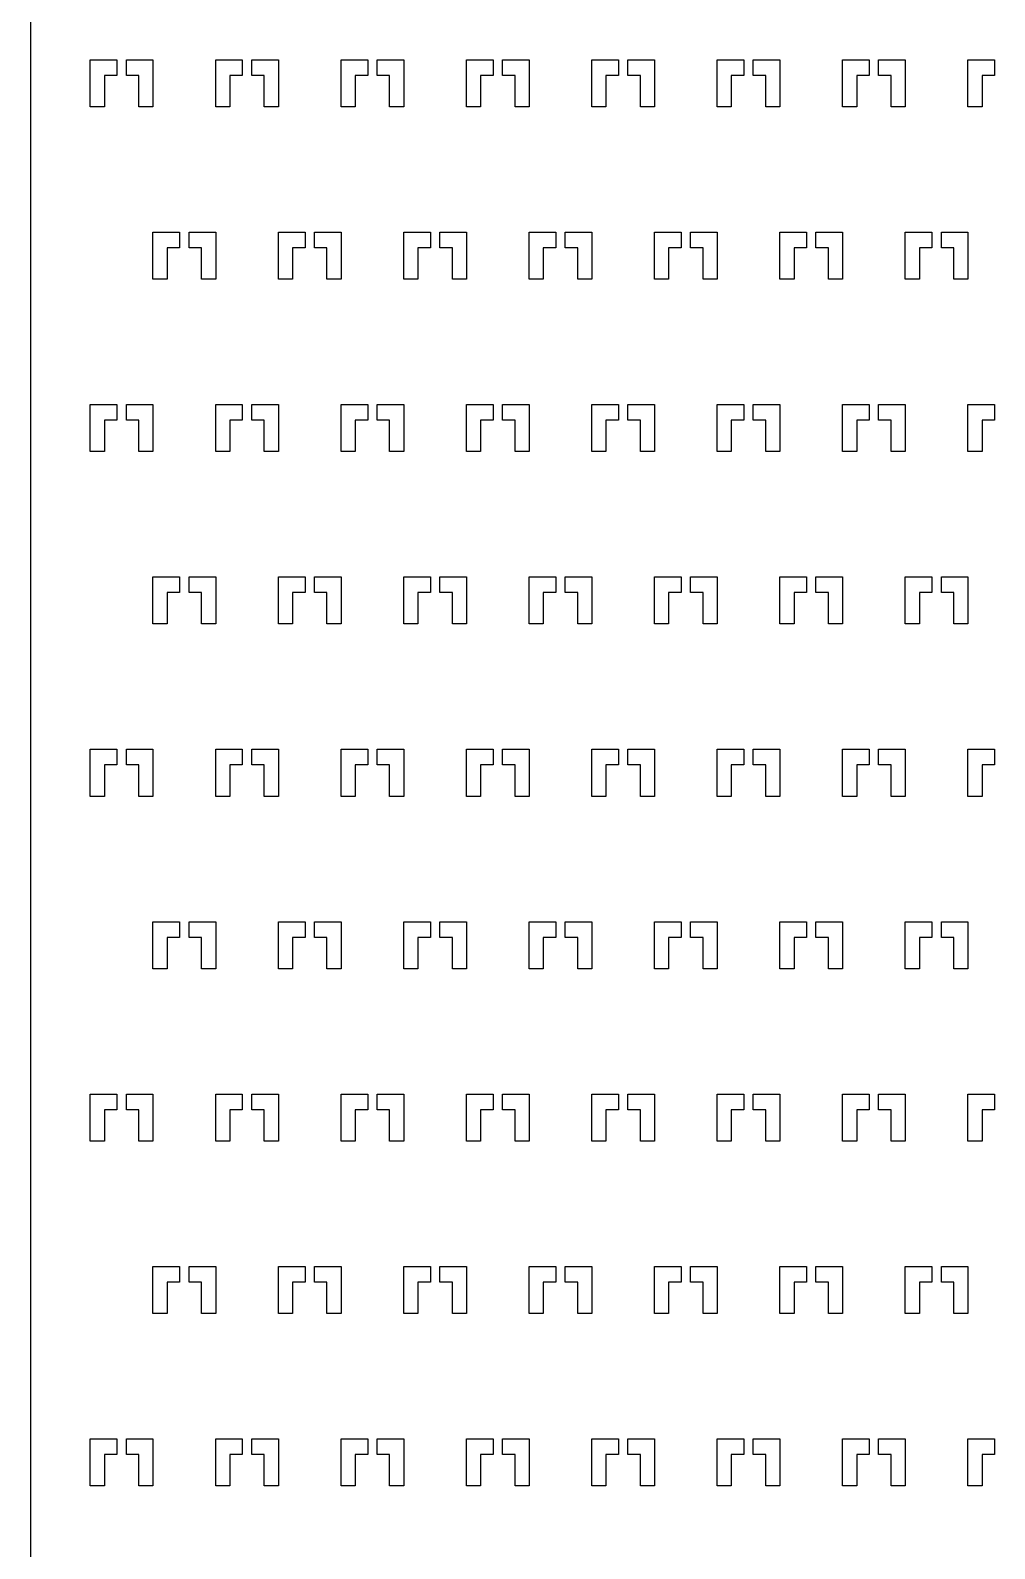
# Model space of a CAD drawing. Header units: millimetres. Extents: x 2102 to 86502, y 1818 to 64568.
# Drawn here: x 69424.1 to 69731.7, y 22433.3 to 22917.7 of the extents above; entities that cross this region are included whole.
import ezdxf

# ---------------------------------------------------------------- set-up
doc = ezdxf.new("R2010")
doc.units = ezdxf.units.MM
doc.layers.add('Layer-2', color=3, linetype='Continuous')

msp = doc.modelspace()

# ---------------------------------------------------------------- linework, layer by layer
at = {"layer": 'Layer-2'}
for p, q in [((69424.08, 26216.47), (69424.08, 19586.48)), ((69443.2, 22893.31), (69443.2, 22908.31)), ((69443.2, 22908.31), (69451.7, 22908.31)), ((69451.7, 22908.31), (69451.7, 22903.31)), ((69454.7, 22903.31), (69454.7, 22908.31)), ((69454.7, 22908.31), (69463.2, 22908.31)), ((69463.2, 22908.31), (69463.2, 22893.31)), ((69483.2, 22893.31), (69483.2, 22908.31)), ((69483.2, 22908.31), (69491.7, 22908.31)), ((69491.7, 22908.31), (69491.7, 22903.31)), ((69494.7, 22903.31), (69494.7, 22908.31)), ((69494.7, 22908.31), (69503.2, 22908.31)), ((69503.2, 22908.31), (69503.2, 22893.31)), ((69523.2, 22893.31), (69523.2, 22908.31)), ((69523.2, 22908.31), (69531.7, 22908.31)), ((69531.7, 22908.31), (69531.7, 22903.31)), ((69534.7, 22903.31), (69534.7, 22908.31)), ((69534.7, 22908.31), (69543.2, 22908.31)), ((69543.2, 22908.31), (69543.2, 22893.31)), ((69563.2, 22893.31), (69563.2, 22908.31)), ((69563.2, 22908.31), (69571.7, 22908.31)), ((69571.7, 22908.31), (69571.7, 22903.31)), ((69574.7, 22903.31), (69574.7, 22908.31)), ((69574.7, 22908.31), (69583.2, 22908.31)), ((69583.2, 22908.31), (69583.2, 22893.31)), ((69603.2, 22893.31), (69603.2, 22908.31)), ((69603.2, 22908.31), (69611.7, 22908.31)), ((69611.7, 22908.31), (69611.7, 22903.31)), ((69614.7, 22903.31), (69614.7, 22908.31)), ((69614.7, 22908.31), (69623.2, 22908.31)), ((69623.2, 22908.31), (69623.2, 22893.31)), ((69643.2, 22893.31), (69643.2, 22908.31)), ((69643.2, 22908.31), (69651.7, 22908.31)), ((69651.7, 22908.31), (69651.7, 22903.31)), ((69654.7, 22903.31), (69654.7, 22908.31)), ((69654.7, 22908.31), (69663.2, 22908.31)), ((69663.2, 22908.31), (69663.2, 22893.31)), ((69683.2, 22893.31), (69683.2, 22908.31)), ((69683.2, 22908.31), (69691.7, 22908.31)), ((69691.7, 22908.31), (69691.7, 22903.31)), ((69694.7, 22903.31), (69694.7, 22908.31)), ((69694.7, 22908.31), (69703.2, 22908.31)), ((69703.2, 22908.31), (69703.2, 22893.31)), ((69723.2, 22893.31), (69723.2, 22908.31)), ((69723.2, 22908.31), (69731.7, 22908.31)), ((69731.7, 22908.31), (69731.7, 22903.31)), ((69451.7, 22903.31), (69447.7, 22903.31)), ((69447.7, 22903.31), (69447.7, 22893.31)), ((69458.7, 22903.31), (69454.7, 22903.31)), ((69458.7, 22893.31), (69458.7, 22903.31)), ((69491.7, 22903.31), (69487.7, 22903.31)), ((69487.7, 22903.31), (69487.7, 22893.31)), ((69498.7, 22903.31), (69494.7, 22903.31)), ((69498.7, 22893.31), (69498.7, 22903.31)), ((69531.7, 22903.31), (69527.7, 22903.31)), ((69527.7, 22903.31), (69527.7, 22893.31)), ((69538.7, 22903.31), (69534.7, 22903.31)), ((69538.7, 22893.31), (69538.7, 22903.31)), ((69571.7, 22903.31), (69567.7, 22903.31)), ((69567.7, 22903.31), (69567.7, 22893.31)), ((69578.7, 22903.31), (69574.7, 22903.31)), ((69578.7, 22893.31), (69578.7, 22903.31)), ((69611.7, 22903.31), (69607.7, 22903.31)), ((69607.7, 22903.31), (69607.7, 22893.31)), ((69618.7, 22903.31), (69614.7, 22903.31)), ((69618.7, 22893.31), (69618.7, 22903.31)), ((69651.7, 22903.31), (69647.7, 22903.31)), ((69647.7, 22903.31), (69647.7, 22893.31)), ((69658.7, 22903.31), (69654.7, 22903.31)), ((69658.7, 22893.31), (69658.7, 22903.31)), ((69691.7, 22903.31), (69687.7, 22903.31)), ((69687.7, 22903.31), (69687.7, 22893.31)), ((69698.7, 22903.31), (69694.7, 22903.31)), ((69698.7, 22893.31), (69698.7, 22903.31)), ((69731.7, 22903.31), (69727.7, 22903.31)), ((69727.7, 22903.31), (69727.7, 22893.31)), ((69447.7, 22893.31), (69443.2, 22893.31)), ((69463.2, 22893.31), (69458.7, 22893.31)), ((69487.7, 22893.31), (69483.2, 22893.31)), ((69503.2, 22893.31), (69498.7, 22893.31)), ((69527.7, 22893.31), (69523.2, 22893.31)), ((69543.2, 22893.31), (69538.7, 22893.31)), ((69567.7, 22893.31), (69563.2, 22893.31)), ((69583.2, 22893.31), (69578.7, 22893.31)), ((69607.7, 22893.31), (69603.2, 22893.31)), ((69623.2, 22893.31), (69618.7, 22893.31)), ((69647.7, 22893.31), (69643.2, 22893.31)), ((69663.2, 22893.31), (69658.7, 22893.31)), ((69687.7, 22893.31), (69683.2, 22893.31)), ((69703.2, 22893.31), (69698.7, 22893.31)), ((69727.7, 22893.31), (69723.2, 22893.31)), ((69463.2, 22838.31), (69463.2, 22853.31)), ((69463.2, 22853.31), (69471.7, 22853.31)), ((69471.7, 22853.31), (69471.7, 22848.31)), ((69474.7, 22848.31), (69474.7, 22853.31)), ((69474.7, 22853.31), (69483.2, 22853.31)), ((69483.2, 22853.31), (69483.2, 22838.31)), ((69503.2, 22838.31), (69503.2, 22853.31)), ((69503.2, 22853.31), (69511.7, 22853.31)), ((69511.7, 22853.31), (69511.7, 22848.31)), ((69514.7, 22848.31), (69514.7, 22853.31)), ((69514.7, 22853.31), (69523.2, 22853.31)), ((69523.2, 22853.31), (69523.2, 22838.31)), ((69543.2, 22838.31), (69543.2, 22853.31)), ((69543.2, 22853.31), (69551.7, 22853.31)), ((69551.7, 22853.31), (69551.7, 22848.31)), ((69554.7, 22848.31), (69554.7, 22853.31)), ((69554.7, 22853.31), (69563.2, 22853.31)), ((69563.2, 22853.31), (69563.2, 22838.31)), ((69583.2, 22838.31), (69583.2, 22853.31)), ((69583.2, 22853.31), (69591.7, 22853.31)), ((69591.7, 22853.31), (69591.7, 22848.31)), ((69594.7, 22848.31), (69594.7, 22853.31)), ((69594.7, 22853.31), (69603.2, 22853.31)), ((69603.2, 22853.31), (69603.2, 22838.31)), ((69623.2, 22838.31), (69623.2, 22853.31)), ((69623.2, 22853.31), (69631.7, 22853.31)), ((69631.7, 22853.31), (69631.7, 22848.31)), ((69634.7, 22848.31), (69634.7, 22853.31)), ((69634.7, 22853.31), (69643.2, 22853.31)), ((69643.2, 22853.31), (69643.2, 22838.31)), ((69663.2, 22838.31), (69663.2, 22853.31)), ((69663.2, 22853.31), (69671.7, 22853.31)), ((69671.7, 22853.31), (69671.7, 22848.31)), ((69674.7, 22848.31), (69674.7, 22853.31)), ((69674.7, 22853.31), (69683.2, 22853.31)), ((69683.2, 22853.31), (69683.2, 22838.31)), ((69703.2, 22838.31), (69703.2, 22853.31)), ((69703.2, 22853.31), (69711.7, 22853.31)), ((69711.7, 22853.31), (69711.7, 22848.31)), ((69714.7, 22848.31), (69714.7, 22853.31)), ((69714.7, 22853.31), (69723.2, 22853.31)), ((69723.2, 22853.31), (69723.2, 22838.31)), ((69471.7, 22848.31), (69467.7, 22848.31)), ((69467.7, 22848.31), (69467.7, 22838.31)), ((69478.7, 22848.31), (69474.7, 22848.31)), ((69478.7, 22838.31), (69478.7, 22848.31)), ((69511.7, 22848.31), (69507.7, 22848.31)), ((69507.7, 22848.31), (69507.7, 22838.31)), ((69518.7, 22848.31), (69514.7, 22848.31)), ((69518.7, 22838.31), (69518.7, 22848.31)), ((69551.7, 22848.31), (69547.7, 22848.31)), ((69547.7, 22848.31), (69547.7, 22838.31)), ((69558.7, 22848.31), (69554.7, 22848.31)), ((69558.7, 22838.31), (69558.7, 22848.31)), ((69591.7, 22848.31), (69587.7, 22848.31)), ((69587.7, 22848.31), (69587.7, 22838.31)), ((69598.7, 22848.31), (69594.7, 22848.31)), ((69598.7, 22838.31), (69598.7, 22848.31)), ((69631.7, 22848.31), (69627.7, 22848.31)), ((69627.7, 22848.31), (69627.7, 22838.31)), ((69638.7, 22848.31), (69634.7, 22848.31)), ((69638.7, 22838.31), (69638.7, 22848.31)), ((69671.7, 22848.31), (69667.7, 22848.31)), ((69667.7, 22848.31), (69667.7, 22838.31)), ((69678.7, 22848.31), (69674.7, 22848.31)), ((69678.7, 22838.31), (69678.7, 22848.31)), ((69711.7, 22848.31), (69707.7, 22848.31)), ((69707.7, 22848.31), (69707.7, 22838.31)), ((69718.7, 22848.31), (69714.7, 22848.31)), ((69718.7, 22838.31), (69718.7, 22848.31)), ((69467.7, 22838.31), (69463.2, 22838.31)), ((69483.2, 22838.31), (69478.7, 22838.31)), ((69507.7, 22838.31), (69503.2, 22838.31)), ((69523.2, 22838.31), (69518.7, 22838.31)), ((69547.7, 22838.31), (69543.2, 22838.31)), ((69563.2, 22838.31), (69558.7, 22838.31)), ((69587.7, 22838.31), (69583.2, 22838.31)), ((69603.2, 22838.31), (69598.7, 22838.31)), ((69627.7, 22838.31), (69623.2, 22838.31)), ((69643.2, 22838.31), (69638.7, 22838.31)), ((69667.7, 22838.31), (69663.2, 22838.31)), ((69683.2, 22838.31), (69678.7, 22838.31)), ((69707.7, 22838.31), (69703.2, 22838.31)), ((69723.2, 22838.31), (69718.7, 22838.31)), ((69443.2, 22783.31), (69443.2, 22798.31)), ((69443.2, 22798.31), (69451.7, 22798.31)), ((69451.7, 22798.31), (69451.7, 22793.31)), ((69454.7, 22793.31), (69454.7, 22798.31)), ((69454.7, 22798.31), (69463.2, 22798.31)), ((69463.2, 22798.31), (69463.2, 22783.31)), ((69483.2, 22783.31), (69483.2, 22798.31)), ((69483.2, 22798.31), (69491.7, 22798.31)), ((69491.7, 22798.31), (69491.7, 22793.31)), ((69494.7, 22793.31), (69494.7, 22798.31)), ((69494.7, 22798.31), (69503.2, 22798.31)), ((69503.2, 22798.31), (69503.2, 22783.31)), ((69523.2, 22783.31), (69523.2, 22798.31)), ((69523.2, 22798.31), (69531.7, 22798.31)), ((69531.7, 22798.31), (69531.7, 22793.31)), ((69534.7, 22793.31), (69534.7, 22798.31)), ((69534.7, 22798.31), (69543.2, 22798.31)), ((69543.2, 22798.31), (69543.2, 22783.31)), ((69563.2, 22783.31), (69563.2, 22798.31)), ((69563.2, 22798.31), (69571.7, 22798.31)), ((69571.7, 22798.31), (69571.7, 22793.31)), ((69574.7, 22793.31), (69574.7, 22798.31)), ((69574.7, 22798.31), (69583.2, 22798.31)), ((69583.2, 22798.31), (69583.2, 22783.31)), ((69603.2, 22783.31), (69603.2, 22798.31)), ((69603.2, 22798.31), (69611.7, 22798.31)), ((69611.7, 22798.31), (69611.7, 22793.31)), ((69614.7, 22793.31), (69614.7, 22798.31)), ((69614.7, 22798.31), (69623.2, 22798.31)), ((69623.2, 22798.31), (69623.2, 22783.31)), ((69643.2, 22783.31), (69643.2, 22798.31)), ((69643.2, 22798.31), (69651.7, 22798.31)), ((69651.7, 22798.31), (69651.7, 22793.31)), ((69654.7, 22793.31), (69654.7, 22798.31)), ((69654.7, 22798.31), (69663.2, 22798.31)), ((69663.2, 22798.31), (69663.2, 22783.31)), ((69683.2, 22783.31), (69683.2, 22798.31)), ((69683.2, 22798.31), (69691.7, 22798.31)), ((69691.7, 22798.31), (69691.7, 22793.31)), ((69694.7, 22793.31), (69694.7, 22798.31)), ((69694.7, 22798.31), (69703.2, 22798.31)), ((69703.2, 22798.31), (69703.2, 22783.31)), ((69723.2, 22783.31), (69723.2, 22798.31)), ((69723.2, 22798.31), (69731.7, 22798.31)), ((69731.7, 22798.31), (69731.7, 22793.31)), ((69451.7, 22793.31), (69447.7, 22793.31)), ((69447.7, 22793.31), (69447.7, 22783.31)), ((69458.7, 22793.31), (69454.7, 22793.31)), ((69458.7, 22783.31), (69458.7, 22793.31)), ((69491.7, 22793.31), (69487.7, 22793.31)), ((69487.7, 22793.31), (69487.7, 22783.31)), ((69498.7, 22793.31), (69494.7, 22793.31)), ((69498.7, 22783.31), (69498.7, 22793.31)), ((69531.7, 22793.31), (69527.7, 22793.31)), ((69527.7, 22793.31), (69527.7, 22783.31)), ((69538.7, 22793.31), (69534.7, 22793.31)), ((69538.7, 22783.31), (69538.7, 22793.31)), ((69571.7, 22793.31), (69567.7, 22793.31)), ((69567.7, 22793.31), (69567.7, 22783.31)), ((69578.7, 22793.31), (69574.7, 22793.31)), ((69578.7, 22783.31), (69578.7, 22793.31)), ((69611.7, 22793.31), (69607.7, 22793.31)), ((69607.7, 22793.31), (69607.7, 22783.31)), ((69618.7, 22793.31), (69614.7, 22793.31)), ((69618.7, 22783.31), (69618.7, 22793.31)), ((69651.7, 22793.31), (69647.7, 22793.31)), ((69647.7, 22793.31), (69647.7, 22783.31)), ((69658.7, 22793.31), (69654.7, 22793.31)), ((69658.7, 22783.31), (69658.7, 22793.31)), ((69691.7, 22793.31), (69687.7, 22793.31)), ((69687.7, 22793.31), (69687.7, 22783.31)), ((69698.7, 22793.31), (69694.7, 22793.31)), ((69698.7, 22783.31), (69698.7, 22793.31)), ((69731.7, 22793.31), (69727.7, 22793.31)), ((69727.7, 22793.31), (69727.7, 22783.31)), ((69447.7, 22783.31), (69443.2, 22783.31)), ((69463.2, 22783.31), (69458.7, 22783.31)), ((69487.7, 22783.31), (69483.2, 22783.31)), ((69503.2, 22783.31), (69498.7, 22783.31)), ((69527.7, 22783.31), (69523.2, 22783.31)), ((69543.2, 22783.31), (69538.7, 22783.31)), ((69567.7, 22783.31), (69563.2, 22783.31)), ((69583.2, 22783.31), (69578.7, 22783.31)), ((69607.7, 22783.31), (69603.2, 22783.31)), ((69623.2, 22783.31), (69618.7, 22783.31)), ((69647.7, 22783.31), (69643.2, 22783.31)), ((69663.2, 22783.31), (69658.7, 22783.31)), ((69687.7, 22783.31), (69683.2, 22783.31)), ((69703.2, 22783.31), (69698.7, 22783.31)), ((69727.7, 22783.31), (69723.2, 22783.31)), ((69463.2, 22728.31), (69463.2, 22743.31)), ((69463.2, 22743.31), (69471.7, 22743.31)), ((69471.7, 22743.31), (69471.7, 22738.31)), ((69474.7, 22738.31), (69474.7, 22743.31)), ((69474.7, 22743.31), (69483.2, 22743.31)), ((69483.2, 22743.31), (69483.2, 22728.31)), ((69503.2, 22728.31), (69503.2, 22743.31)), ((69503.2, 22743.31), (69511.7, 22743.31)), ((69511.7, 22743.31), (69511.7, 22738.31)), ((69514.7, 22738.31), (69514.7, 22743.31)), ((69514.7, 22743.31), (69523.2, 22743.31)), ((69523.2, 22743.31), (69523.2, 22728.31)), ((69543.2, 22728.31), (69543.2, 22743.31)), ((69543.2, 22743.31), (69551.7, 22743.31)), ((69551.7, 22743.31), (69551.7, 22738.31)), ((69554.7, 22738.31), (69554.7, 22743.31)), ((69554.7, 22743.31), (69563.2, 22743.31)), ((69563.2, 22743.31), (69563.2, 22728.31)), ((69583.2, 22728.31), (69583.2, 22743.31)), ((69583.2, 22743.31), (69591.7, 22743.31)), ((69591.7, 22743.31), (69591.7, 22738.31)), ((69594.7, 22738.31), (69594.7, 22743.31)), ((69594.7, 22743.31), (69603.2, 22743.31)), ((69603.2, 22743.31), (69603.2, 22728.31)), ((69623.2, 22728.31), (69623.2, 22743.31)), ((69623.2, 22743.31), (69631.7, 22743.31)), ((69631.7, 22743.31), (69631.7, 22738.31)), ((69634.7, 22738.31), (69634.7, 22743.31)), ((69634.7, 22743.31), (69643.2, 22743.31)), ((69643.2, 22743.31), (69643.2, 22728.31)), ((69663.2, 22728.31), (69663.2, 22743.31)), ((69663.2, 22743.31), (69671.7, 22743.31)), ((69671.7, 22743.31), (69671.7, 22738.31)), ((69674.7, 22738.31), (69674.7, 22743.31)), ((69674.7, 22743.31), (69683.2, 22743.31)), ((69683.2, 22743.31), (69683.2, 22728.31)), ((69703.2, 22728.31), (69703.2, 22743.31)), ((69703.2, 22743.31), (69711.7, 22743.31)), ((69711.7, 22743.31), (69711.7, 22738.31)), ((69714.7, 22738.31), (69714.7, 22743.31)), ((69714.7, 22743.31), (69723.2, 22743.31)), ((69723.2, 22743.31), (69723.2, 22728.31)), ((69471.7, 22738.31), (69467.7, 22738.31)), ((69467.7, 22738.31), (69467.7, 22728.31)), ((69478.7, 22738.31), (69474.7, 22738.31)), ((69478.7, 22728.31), (69478.7, 22738.31)), ((69511.7, 22738.31), (69507.7, 22738.31)), ((69507.7, 22738.31), (69507.7, 22728.31)), ((69518.7, 22738.31), (69514.7, 22738.31)), ((69518.7, 22728.31), (69518.7, 22738.31)), ((69551.7, 22738.31), (69547.7, 22738.31)), ((69547.7, 22738.31), (69547.7, 22728.31)), ((69558.7, 22738.31), (69554.7, 22738.31)), ((69558.7, 22728.31), (69558.7, 22738.31)), ((69591.7, 22738.31), (69587.7, 22738.31)), ((69587.7, 22738.31), (69587.7, 22728.31)), ((69598.7, 22738.31), (69594.7, 22738.31)), ((69598.7, 22728.31), (69598.7, 22738.31)), ((69631.7, 22738.31), (69627.7, 22738.31)), ((69627.7, 22738.31), (69627.7, 22728.31)), ((69638.7, 22738.31), (69634.7, 22738.31)), ((69638.7, 22728.31), (69638.7, 22738.31)), ((69671.7, 22738.31), (69667.7, 22738.31)), ((69667.7, 22738.31), (69667.7, 22728.31)), ((69678.7, 22738.31), (69674.7, 22738.31)), ((69678.7, 22728.31), (69678.7, 22738.31)), ((69711.7, 22738.31), (69707.7, 22738.31)), ((69707.7, 22738.31), (69707.7, 22728.31)), ((69718.7, 22738.31), (69714.7, 22738.31)), ((69718.7, 22728.31), (69718.7, 22738.31)), ((69467.7, 22728.31), (69463.2, 22728.31)), ((69483.2, 22728.31), (69478.7, 22728.31)), ((69507.7, 22728.31), (69503.2, 22728.31)), ((69523.2, 22728.31), (69518.7, 22728.31)), ((69547.7, 22728.31), (69543.2, 22728.31)), ((69563.2, 22728.31), (69558.7, 22728.31)), ((69587.7, 22728.31), (69583.2, 22728.31)), ((69603.2, 22728.31), (69598.7, 22728.31)), ((69627.7, 22728.31), (69623.2, 22728.31)), ((69643.2, 22728.31), (69638.7, 22728.31)), ((69667.7, 22728.31), (69663.2, 22728.31)), ((69683.2, 22728.31), (69678.7, 22728.31)), ((69707.7, 22728.31), (69703.2, 22728.31)), ((69723.2, 22728.31), (69718.7, 22728.31)), ((69443.2, 22673.31), (69443.2, 22688.31)), ((69443.2, 22688.31), (69451.7, 22688.31)), ((69451.7, 22688.31), (69451.7, 22683.31)), ((69454.7, 22683.31), (69454.7, 22688.31)), ((69454.7, 22688.31), (69463.2, 22688.31)), ((69463.2, 22688.31), (69463.2, 22673.31)), ((69483.2, 22673.31), (69483.2, 22688.31)), ((69483.2, 22688.31), (69491.7, 22688.31)), ((69491.7, 22688.31), (69491.7, 22683.31)), ((69494.7, 22683.31), (69494.7, 22688.31)), ((69494.7, 22688.31), (69503.2, 22688.31)), ((69503.2, 22688.31), (69503.2, 22673.31)), ((69523.2, 22673.31), (69523.2, 22688.31)), ((69523.2, 22688.31), (69531.7, 22688.31)), ((69531.7, 22688.31), (69531.7, 22683.31)), ((69534.7, 22683.31), (69534.7, 22688.31)), ((69534.7, 22688.31), (69543.2, 22688.31)), ((69543.2, 22688.31), (69543.2, 22673.31)), ((69563.2, 22673.31), (69563.2, 22688.31)), ((69563.2, 22688.31), (69571.7, 22688.31)), ((69571.7, 22688.31), (69571.7, 22683.31)), ((69574.7, 22683.31), (69574.7, 22688.31)), ((69574.7, 22688.31), (69583.2, 22688.31)), ((69583.2, 22688.31), (69583.2, 22673.31)), ((69603.2, 22673.31), (69603.2, 22688.31)), ((69603.2, 22688.31), (69611.7, 22688.31)), ((69611.7, 22688.31), (69611.7, 22683.31)), ((69614.7, 22683.31), (69614.7, 22688.31)), ((69614.7, 22688.31), (69623.2, 22688.31)), ((69623.2, 22688.31), (69623.2, 22673.31)), ((69643.2, 22673.31), (69643.2, 22688.31)), ((69643.2, 22688.31), (69651.7, 22688.31)), ((69651.7, 22688.31), (69651.7, 22683.31)), ((69654.7, 22683.31), (69654.7, 22688.31)), ((69654.7, 22688.31), (69663.2, 22688.31)), ((69663.2, 22688.31), (69663.2, 22673.31)), ((69683.2, 22673.31), (69683.2, 22688.31)), ((69683.2, 22688.31), (69691.7, 22688.31)), ((69691.7, 22688.31), (69691.7, 22683.31)), ((69694.7, 22683.31), (69694.7, 22688.31)), ((69694.7, 22688.31), (69703.2, 22688.31)), ((69703.2, 22688.31), (69703.2, 22673.31)), ((69723.2, 22673.31), (69723.2, 22688.31)), ((69723.2, 22688.31), (69731.7, 22688.31)), ((69731.7, 22688.31), (69731.7, 22683.31)), ((69451.7, 22683.31), (69447.7, 22683.31)), ((69447.7, 22683.31), (69447.7, 22673.31)), ((69458.7, 22683.31), (69454.7, 22683.31)), ((69458.7, 22673.31), (69458.7, 22683.31)), ((69491.7, 22683.31), (69487.7, 22683.31)), ((69487.7, 22683.31), (69487.7, 22673.31)), ((69498.7, 22683.31), (69494.7, 22683.31)), ((69498.7, 22673.31), (69498.7, 22683.31)), ((69531.7, 22683.31), (69527.7, 22683.31)), ((69527.7, 22683.31), (69527.7, 22673.31)), ((69538.7, 22683.31), (69534.7, 22683.31)), ((69538.7, 22673.31), (69538.7, 22683.31)), ((69571.7, 22683.31), (69567.7, 22683.31)), ((69567.7, 22683.31), (69567.7, 22673.31)), ((69578.7, 22683.31), (69574.7, 22683.31)), ((69578.7, 22673.31), (69578.7, 22683.31)), ((69611.7, 22683.31), (69607.7, 22683.31)), ((69607.7, 22683.31), (69607.7, 22673.31)), ((69618.7, 22683.31), (69614.7, 22683.31)), ((69618.7, 22673.31), (69618.7, 22683.31)), ((69651.7, 22683.31), (69647.7, 22683.31)), ((69647.7, 22683.31), (69647.7, 22673.31)), ((69658.7, 22683.31), (69654.7, 22683.31)), ((69658.7, 22673.31), (69658.7, 22683.31)), ((69691.7, 22683.31), (69687.7, 22683.31)), ((69687.7, 22683.31), (69687.7, 22673.31)), ((69698.7, 22683.31), (69694.7, 22683.31)), ((69698.7, 22673.31), (69698.7, 22683.31)), ((69731.7, 22683.31), (69727.7, 22683.31)), ((69727.7, 22683.31), (69727.7, 22673.31)), ((69447.7, 22673.31), (69443.2, 22673.31)), ((69463.2, 22673.31), (69458.7, 22673.31)), ((69487.7, 22673.31), (69483.2, 22673.31)), ((69503.2, 22673.31), (69498.7, 22673.31)), ((69527.7, 22673.31), (69523.2, 22673.31)), ((69543.2, 22673.31), (69538.7, 22673.31)), ((69567.7, 22673.31), (69563.2, 22673.31)), ((69583.2, 22673.31), (69578.7, 22673.31)), ((69607.7, 22673.31), (69603.2, 22673.31)), ((69623.2, 22673.31), (69618.7, 22673.31)), ((69647.7, 22673.31), (69643.2, 22673.31)), ((69663.2, 22673.31), (69658.7, 22673.31)), ((69687.7, 22673.31), (69683.2, 22673.31)), ((69703.2, 22673.31), (69698.7, 22673.31)), ((69727.7, 22673.31), (69723.2, 22673.31)), ((69463.2, 22618.31), (69463.2, 22633.31)), ((69463.2, 22633.31), (69471.7, 22633.31)), ((69471.7, 22633.31), (69471.7, 22628.31)), ((69474.7, 22628.31), (69474.7, 22633.31)), ((69474.7, 22633.31), (69483.2, 22633.31)), ((69483.2, 22633.31), (69483.2, 22618.31)), ((69503.2, 22618.31), (69503.2, 22633.31)), ((69503.2, 22633.31), (69511.7, 22633.31)), ((69511.7, 22633.31), (69511.7, 22628.31)), ((69514.7, 22628.31), (69514.7, 22633.31)), ((69514.7, 22633.31), (69523.2, 22633.31)), ((69523.2, 22633.31), (69523.2, 22618.31)), ((69543.2, 22618.31), (69543.2, 22633.31)), ((69543.2, 22633.31), (69551.7, 22633.31)), ((69551.7, 22633.31), (69551.7, 22628.31)), ((69554.7, 22628.31), (69554.7, 22633.31)), ((69554.7, 22633.31), (69563.2, 22633.31)), ((69563.2, 22633.31), (69563.2, 22618.31)), ((69583.2, 22618.31), (69583.2, 22633.31)), ((69583.2, 22633.31), (69591.7, 22633.31)), ((69591.7, 22633.31), (69591.7, 22628.31)), ((69594.7, 22628.31), (69594.7, 22633.31)), ((69594.7, 22633.31), (69603.2, 22633.31)), ((69603.2, 22633.31), (69603.2, 22618.31)), ((69623.2, 22618.31), (69623.2, 22633.31)), ((69623.2, 22633.31), (69631.7, 22633.31)), ((69631.7, 22633.31), (69631.7, 22628.31)), ((69634.7, 22628.31), (69634.7, 22633.31)), ((69634.7, 22633.31), (69643.2, 22633.31)), ((69643.2, 22633.31), (69643.2, 22618.31)), ((69663.2, 22618.31), (69663.2, 22633.31)), ((69663.2, 22633.31), (69671.7, 22633.31)), ((69671.7, 22633.31), (69671.7, 22628.31)), ((69674.7, 22628.31), (69674.7, 22633.31)), ((69674.7, 22633.31), (69683.2, 22633.31)), ((69683.2, 22633.31), (69683.2, 22618.31)), ((69703.2, 22618.31), (69703.2, 22633.31)), ((69703.2, 22633.31), (69711.7, 22633.31)), ((69711.7, 22633.31), (69711.7, 22628.31)), ((69714.7, 22628.31), (69714.7, 22633.31)), ((69714.7, 22633.31), (69723.2, 22633.31)), ((69723.2, 22633.31), (69723.2, 22618.31)), ((69471.7, 22628.31), (69467.7, 22628.31)), ((69467.7, 22628.31), (69467.7, 22618.31)), ((69478.7, 22628.31), (69474.7, 22628.31)), ((69478.7, 22618.31), (69478.7, 22628.31)), ((69511.7, 22628.31), (69507.7, 22628.31)), ((69507.7, 22628.31), (69507.7, 22618.31)), ((69518.7, 22628.31), (69514.7, 22628.31)), ((69518.7, 22618.31), (69518.7, 22628.31)), ((69551.7, 22628.31), (69547.7, 22628.31)), ((69547.7, 22628.31), (69547.7, 22618.31)), ((69558.7, 22628.31), (69554.7, 22628.31)), ((69558.7, 22618.31), (69558.7, 22628.31)), ((69591.7, 22628.31), (69587.7, 22628.31)), ((69587.7, 22628.31), (69587.7, 22618.31)), ((69598.7, 22628.31), (69594.7, 22628.31)), ((69598.7, 22618.31), (69598.7, 22628.31)), ((69631.7, 22628.31), (69627.7, 22628.31)), ((69627.7, 22628.31), (69627.7, 22618.31)), ((69638.7, 22628.31), (69634.7, 22628.31)), ((69638.7, 22618.31), (69638.7, 22628.31)), ((69671.7, 22628.31), (69667.7, 22628.31)), ((69667.7, 22628.31), (69667.7, 22618.31)), ((69678.7, 22628.31), (69674.7, 22628.31)), ((69678.7, 22618.31), (69678.7, 22628.31)), ((69711.7, 22628.31), (69707.7, 22628.31)), ((69707.7, 22628.31), (69707.7, 22618.31)), ((69718.7, 22628.31), (69714.7, 22628.31)), ((69718.7, 22618.31), (69718.7, 22628.31)), ((69467.7, 22618.31), (69463.2, 22618.31)), ((69483.2, 22618.31), (69478.7, 22618.31)), ((69507.7, 22618.31), (69503.2, 22618.31)), ((69523.2, 22618.31), (69518.7, 22618.31)), ((69547.7, 22618.31), (69543.2, 22618.31)), ((69563.2, 22618.31), (69558.7, 22618.31)), ((69587.7, 22618.31), (69583.2, 22618.31)), ((69603.2, 22618.31), (69598.7, 22618.31)), ((69627.7, 22618.31), (69623.2, 22618.31)), ((69643.2, 22618.31), (69638.7, 22618.31)), ((69667.7, 22618.31), (69663.2, 22618.31)), ((69683.2, 22618.31), (69678.7, 22618.31)), ((69707.7, 22618.31), (69703.2, 22618.31)), ((69723.2, 22618.31), (69718.7, 22618.31)), ((69443.2, 22563.31), (69443.2, 22578.31)), ((69443.2, 22578.31), (69451.7, 22578.31)), ((69451.7, 22578.31), (69451.7, 22573.31)), ((69454.7, 22573.31), (69454.7, 22578.31)), ((69454.7, 22578.31), (69463.2, 22578.31)), ((69463.2, 22578.31), (69463.2, 22563.31)), ((69483.2, 22563.31), (69483.2, 22578.31)), ((69483.2, 22578.31), (69491.7, 22578.31)), ((69491.7, 22578.31), (69491.7, 22573.31)), ((69494.7, 22573.31), (69494.7, 22578.31)), ((69494.7, 22578.31), (69503.2, 22578.31)), ((69503.2, 22578.31), (69503.2, 22563.31)), ((69523.2, 22563.31), (69523.2, 22578.31)), ((69523.2, 22578.31), (69531.7, 22578.31)), ((69531.7, 22578.31), (69531.7, 22573.31)), ((69534.7, 22573.31), (69534.7, 22578.31)), ((69534.7, 22578.31), (69543.2, 22578.31)), ((69543.2, 22578.31), (69543.2, 22563.31)), ((69563.2, 22563.31), (69563.2, 22578.31)), ((69563.2, 22578.31), (69571.7, 22578.31)), ((69571.7, 22578.31), (69571.7, 22573.31)), ((69574.7, 22573.31), (69574.7, 22578.31)), ((69574.7, 22578.31), (69583.2, 22578.31)), ((69583.2, 22578.31), (69583.2, 22563.31)), ((69603.2, 22563.31), (69603.2, 22578.31)), ((69603.2, 22578.31), (69611.7, 22578.31)), ((69611.7, 22578.31), (69611.7, 22573.31)), ((69614.7, 22573.31), (69614.7, 22578.31)), ((69614.7, 22578.31), (69623.2, 22578.31)), ((69623.2, 22578.31), (69623.2, 22563.31)), ((69643.2, 22563.31), (69643.2, 22578.31)), ((69643.2, 22578.31), (69651.7, 22578.31)), ((69651.7, 22578.31), (69651.7, 22573.31)), ((69654.7, 22573.31), (69654.7, 22578.31)), ((69654.7, 22578.31), (69663.2, 22578.31)), ((69663.2, 22578.31), (69663.2, 22563.31)), ((69683.2, 22563.31), (69683.2, 22578.31)), ((69683.2, 22578.31), (69691.7, 22578.31)), ((69691.7, 22578.31), (69691.7, 22573.31)), ((69694.7, 22573.31), (69694.7, 22578.31)), ((69694.7, 22578.31), (69703.2, 22578.31)), ((69703.2, 22578.31), (69703.2, 22563.31)), ((69723.2, 22563.31), (69723.2, 22578.31)), ((69723.2, 22578.31), (69731.7, 22578.31)), ((69731.7, 22578.31), (69731.7, 22573.31)), ((69451.7, 22573.31), (69447.7, 22573.31)), ((69447.7, 22573.31), (69447.7, 22563.31)), ((69458.7, 22573.31), (69454.7, 22573.31)), ((69458.7, 22563.31), (69458.7, 22573.31)), ((69491.7, 22573.31), (69487.7, 22573.31)), ((69487.7, 22573.31), (69487.7, 22563.31)), ((69498.7, 22573.31), (69494.7, 22573.31)), ((69498.7, 22563.31), (69498.7, 22573.31)), ((69531.7, 22573.31), (69527.7, 22573.31)), ((69527.7, 22573.31), (69527.7, 22563.31)), ((69538.7, 22573.31), (69534.7, 22573.31)), ((69538.7, 22563.31), (69538.7, 22573.31)), ((69571.7, 22573.31), (69567.7, 22573.31)), ((69567.7, 22573.31), (69567.7, 22563.31)), ((69578.7, 22573.31), (69574.7, 22573.31)), ((69578.7, 22563.31), (69578.7, 22573.31)), ((69611.7, 22573.31), (69607.7, 22573.31)), ((69607.7, 22573.31), (69607.7, 22563.31)), ((69618.7, 22573.31), (69614.7, 22573.31)), ((69618.7, 22563.31), (69618.7, 22573.31)), ((69651.7, 22573.31), (69647.7, 22573.31)), ((69647.7, 22573.31), (69647.7, 22563.31)), ((69658.7, 22573.31), (69654.7, 22573.31)), ((69658.7, 22563.31), (69658.7, 22573.31)), ((69691.7, 22573.31), (69687.7, 22573.31)), ((69687.7, 22573.31), (69687.7, 22563.31)), ((69698.7, 22573.31), (69694.7, 22573.31)), ((69698.7, 22563.31), (69698.7, 22573.31)), ((69731.7, 22573.31), (69727.7, 22573.31)), ((69727.7, 22573.31), (69727.7, 22563.31)), ((69447.7, 22563.31), (69443.2, 22563.31)), ((69463.2, 22563.31), (69458.7, 22563.31)), ((69487.7, 22563.31), (69483.2, 22563.31)), ((69503.2, 22563.31), (69498.7, 22563.31)), ((69527.7, 22563.31), (69523.2, 22563.31)), ((69543.2, 22563.31), (69538.7, 22563.31)), ((69567.7, 22563.31), (69563.2, 22563.31)), ((69583.2, 22563.31), (69578.7, 22563.31)), ((69607.7, 22563.31), (69603.2, 22563.31)), ((69623.2, 22563.31), (69618.7, 22563.31)), ((69647.7, 22563.31), (69643.2, 22563.31)), ((69663.2, 22563.31), (69658.7, 22563.31)), ((69687.7, 22563.31), (69683.2, 22563.31)), ((69703.2, 22563.31), (69698.7, 22563.31)), ((69727.7, 22563.31), (69723.2, 22563.31)), ((69463.2, 22508.31), (69463.2, 22523.31)), ((69463.2, 22523.31), (69471.7, 22523.31)), ((69471.7, 22523.31), (69471.7, 22518.31)), ((69474.7, 22518.31), (69474.7, 22523.31)), ((69474.7, 22523.31), (69483.2, 22523.31)), ((69483.2, 22523.31), (69483.2, 22508.31)), ((69503.2, 22508.31), (69503.2, 22523.31)), ((69503.2, 22523.31), (69511.7, 22523.31)), ((69511.7, 22523.31), (69511.7, 22518.31)), ((69514.7, 22518.31), (69514.7, 22523.31)), ((69514.7, 22523.31), (69523.2, 22523.31)), ((69523.2, 22523.31), (69523.2, 22508.31)), ((69543.2, 22508.31), (69543.2, 22523.31)), ((69543.2, 22523.31), (69551.7, 22523.31)), ((69551.7, 22523.31), (69551.7, 22518.31)), ((69554.7, 22518.31), (69554.7, 22523.31)), ((69554.7, 22523.31), (69563.2, 22523.31)), ((69563.2, 22523.31), (69563.2, 22508.31)), ((69583.2, 22508.31), (69583.2, 22523.31)), ((69583.2, 22523.31), (69591.7, 22523.31)), ((69591.7, 22523.31), (69591.7, 22518.31)), ((69594.7, 22518.31), (69594.7, 22523.31)), ((69594.7, 22523.31), (69603.2, 22523.31)), ((69603.2, 22523.31), (69603.2, 22508.31)), ((69623.2, 22508.31), (69623.2, 22523.31)), ((69623.2, 22523.31), (69631.7, 22523.31)), ((69631.7, 22523.31), (69631.7, 22518.31)), ((69634.7, 22518.31), (69634.7, 22523.31)), ((69634.7, 22523.31), (69643.2, 22523.31)), ((69643.2, 22523.31), (69643.2, 22508.31)), ((69663.2, 22508.31), (69663.2, 22523.31)), ((69663.2, 22523.31), (69671.7, 22523.31)), ((69671.7, 22523.31), (69671.7, 22518.31)), ((69674.7, 22518.31), (69674.7, 22523.31)), ((69674.7, 22523.31), (69683.2, 22523.31)), ((69683.2, 22523.31), (69683.2, 22508.31)), ((69703.2, 22508.31), (69703.2, 22523.31)), ((69703.2, 22523.31), (69711.7, 22523.31)), ((69711.7, 22523.31), (69711.7, 22518.31)), ((69714.7, 22518.31), (69714.7, 22523.31)), ((69714.7, 22523.31), (69723.2, 22523.31)), ((69723.2, 22523.31), (69723.2, 22508.31)), ((69471.7, 22518.31), (69467.7, 22518.31)), ((69467.7, 22518.31), (69467.7, 22508.31)), ((69478.7, 22518.31), (69474.7, 22518.31)), ((69478.7, 22508.31), (69478.7, 22518.31)), ((69511.7, 22518.31), (69507.7, 22518.31)), ((69507.7, 22518.31), (69507.7, 22508.31)), ((69518.7, 22518.31), (69514.7, 22518.31)), ((69518.7, 22508.31), (69518.7, 22518.31)), ((69551.7, 22518.31), (69547.7, 22518.31)), ((69547.7, 22518.31), (69547.7, 22508.31)), ((69558.7, 22518.31), (69554.7, 22518.31)), ((69558.7, 22508.31), (69558.7, 22518.31)), ((69591.7, 22518.31), (69587.7, 22518.31)), ((69587.7, 22518.31), (69587.7, 22508.31)), ((69598.7, 22518.31), (69594.7, 22518.31)), ((69598.7, 22508.31), (69598.7, 22518.31)), ((69631.7, 22518.31), (69627.7, 22518.31)), ((69627.7, 22518.31), (69627.7, 22508.31)), ((69638.7, 22518.31), (69634.7, 22518.31)), ((69638.7, 22508.31), (69638.7, 22518.31)), ((69671.7, 22518.31), (69667.7, 22518.31)), ((69667.7, 22518.31), (69667.7, 22508.31)), ((69678.7, 22518.31), (69674.7, 22518.31)), ((69678.7, 22508.31), (69678.7, 22518.31)), ((69711.7, 22518.31), (69707.7, 22518.31)), ((69707.7, 22518.31), (69707.7, 22508.31)), ((69718.7, 22518.31), (69714.7, 22518.31)), ((69718.7, 22508.31), (69718.7, 22518.31)), ((69467.7, 22508.31), (69463.2, 22508.31)), ((69483.2, 22508.31), (69478.7, 22508.31)), ((69507.7, 22508.31), (69503.2, 22508.31)), ((69523.2, 22508.31), (69518.7, 22508.31)), ((69547.7, 22508.31), (69543.2, 22508.31)), ((69563.2, 22508.31), (69558.7, 22508.31)), ((69587.7, 22508.31), (69583.2, 22508.31)), ((69603.2, 22508.31), (69598.7, 22508.31)), ((69627.7, 22508.31), (69623.2, 22508.31)), ((69643.2, 22508.31), (69638.7, 22508.31)), ((69667.7, 22508.31), (69663.2, 22508.31)), ((69683.2, 22508.31), (69678.7, 22508.31)), ((69707.7, 22508.31), (69703.2, 22508.31)), ((69723.2, 22508.31), (69718.7, 22508.31)), ((69443.2, 22453.31), (69443.2, 22468.31)), ((69443.2, 22468.31), (69451.7, 22468.31)), ((69451.7, 22468.31), (69451.7, 22463.31)), ((69454.7, 22463.31), (69454.7, 22468.31)), ((69454.7, 22468.31), (69463.2, 22468.31)), ((69463.2, 22468.31), (69463.2, 22453.31)), ((69483.2, 22453.31), (69483.2, 22468.31)), ((69483.2, 22468.31), (69491.7, 22468.31)), ((69491.7, 22468.31), (69491.7, 22463.31)), ((69494.7, 22463.31), (69494.7, 22468.31)), ((69494.7, 22468.31), (69503.2, 22468.31)), ((69503.2, 22468.31), (69503.2, 22453.31)), ((69523.2, 22453.31), (69523.2, 22468.31)), ((69523.2, 22468.31), (69531.7, 22468.31)), ((69531.7, 22468.31), (69531.7, 22463.31)), ((69534.7, 22463.31), (69534.7, 22468.31)), ((69534.7, 22468.31), (69543.2, 22468.31)), ((69543.2, 22468.31), (69543.2, 22453.31)), ((69563.2, 22453.31), (69563.2, 22468.31)), ((69563.2, 22468.31), (69571.7, 22468.31)), ((69571.7, 22468.31), (69571.7, 22463.31)), ((69574.7, 22463.31), (69574.7, 22468.31)), ((69574.7, 22468.31), (69583.2, 22468.31)), ((69583.2, 22468.31), (69583.2, 22453.31)), ((69603.2, 22453.31), (69603.2, 22468.31)), ((69603.2, 22468.31), (69611.7, 22468.31)), ((69611.7, 22468.31), (69611.7, 22463.31)), ((69614.7, 22463.31), (69614.7, 22468.31)), ((69614.7, 22468.31), (69623.2, 22468.31)), ((69623.2, 22468.31), (69623.2, 22453.31)), ((69643.2, 22453.31), (69643.2, 22468.31)), ((69643.2, 22468.31), (69651.7, 22468.31)), ((69651.7, 22468.31), (69651.7, 22463.31)), ((69654.7, 22463.31), (69654.7, 22468.31)), ((69654.7, 22468.31), (69663.2, 22468.31)), ((69663.2, 22468.31), (69663.2, 22453.31)), ((69683.2, 22453.31), (69683.2, 22468.31)), ((69683.2, 22468.31), (69691.7, 22468.31)), ((69691.7, 22468.31), (69691.7, 22463.31)), ((69694.7, 22463.31), (69694.7, 22468.31)), ((69694.7, 22468.31), (69703.2, 22468.31)), ((69703.2, 22468.31), (69703.2, 22453.31)), ((69723.2, 22453.31), (69723.2, 22468.31)), ((69723.2, 22468.31), (69731.7, 22468.31)), ((69731.7, 22468.31), (69731.7, 22463.31)), ((69451.7, 22463.31), (69447.7, 22463.31)), ((69447.7, 22463.31), (69447.7, 22453.31)), ((69458.7, 22463.31), (69454.7, 22463.31)), ((69458.7, 22453.31), (69458.7, 22463.31)), ((69491.7, 22463.31), (69487.7, 22463.31)), ((69487.7, 22463.31), (69487.7, 22453.31)), ((69498.7, 22463.31), (69494.7, 22463.31)), ((69498.7, 22453.31), (69498.7, 22463.31)), ((69531.7, 22463.31), (69527.7, 22463.31)), ((69527.7, 22463.31), (69527.7, 22453.31)), ((69538.7, 22463.31), (69534.7, 22463.31)), ((69538.7, 22453.31), (69538.7, 22463.31)), ((69571.7, 22463.31), (69567.7, 22463.31)), ((69567.7, 22463.31), (69567.7, 22453.31)), ((69578.7, 22463.31), (69574.7, 22463.31)), ((69578.7, 22453.31), (69578.7, 22463.31)), ((69611.7, 22463.31), (69607.7, 22463.31)), ((69607.7, 22463.31), (69607.7, 22453.31)), ((69618.7, 22463.31), (69614.7, 22463.31)), ((69618.7, 22453.31), (69618.7, 22463.31)), ((69651.7, 22463.31), (69647.7, 22463.31)), ((69647.7, 22463.31), (69647.7, 22453.31)), ((69658.7, 22463.31), (69654.7, 22463.31)), ((69658.7, 22453.31), (69658.7, 22463.31)), ((69691.7, 22463.31), (69687.7, 22463.31)), ((69687.7, 22463.31), (69687.7, 22453.31)), ((69698.7, 22463.31), (69694.7, 22463.31)), ((69698.7, 22453.31), (69698.7, 22463.31)), ((69731.7, 22463.31), (69727.7, 22463.31)), ((69727.7, 22463.31), (69727.7, 22453.31)), ((69447.7, 22453.31), (69443.2, 22453.31)), ((69463.2, 22453.31), (69458.7, 22453.31)), ((69487.7, 22453.31), (69483.2, 22453.31)), ((69503.2, 22453.31), (69498.7, 22453.31)), ((69527.7, 22453.31), (69523.2, 22453.31)), ((69543.2, 22453.31), (69538.7, 22453.31)), ((69567.7, 22453.31), (69563.2, 22453.31)), ((69583.2, 22453.31), (69578.7, 22453.31)), ((69607.7, 22453.31), (69603.2, 22453.31)), ((69623.2, 22453.31), (69618.7, 22453.31)), ((69647.7, 22453.31), (69643.2, 22453.31)), ((69663.2, 22453.31), (69658.7, 22453.31)), ((69687.7, 22453.31), (69683.2, 22453.31)), ((69703.2, 22453.31), (69698.7, 22453.31)), ((69727.7, 22453.31), (69723.2, 22453.31))]:
    msp.add_line(p, q, dxfattribs=at)

doc.saveas('drawing.dxf')
